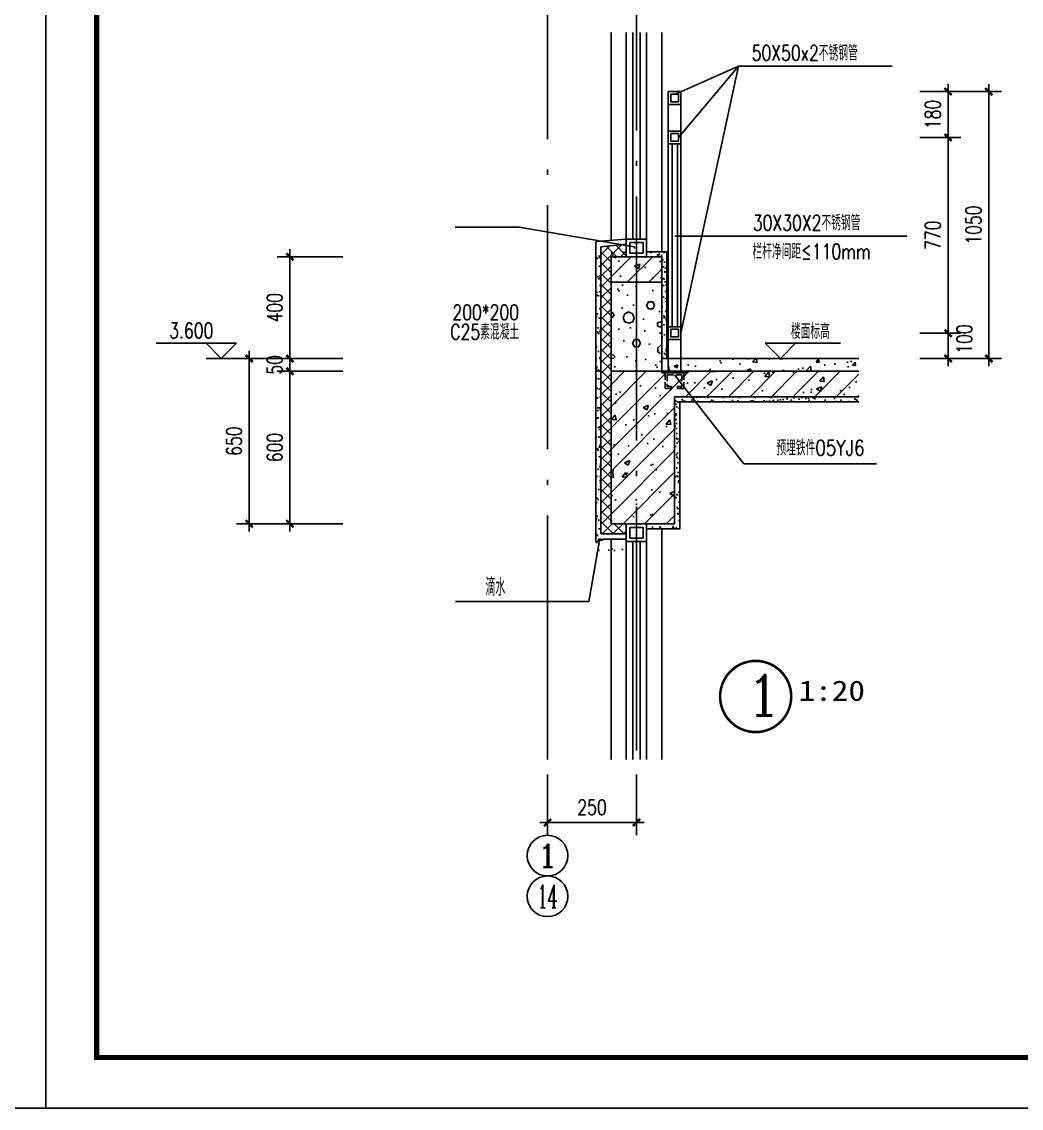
# Model space of a CAD drawing. Extents: x -105837 to 547563, y 466041 to 508041.
# Drawn here: x 428288 to 447958, y 466041 to 487411 of the extents above; entities that cross this region are included whole.
import ezdxf
from ezdxf.enums import TextEntityAlignment as Align

# ---------------------------------------------------------------- set-up
doc = ezdxf.new("R2010")
doc.units = 0
doc.header["$LTSCALE"] = 1000
doc.header["$MEASUREMENT"] = 0
for name, pattern in [('ACAD_ISO04W100', [30.5, 24, -3, 0.5, -3]), ('DASH', [0.35, 0.25, -0.1]), ('DOTE', [2.42, 2, -0.2, 0.02, -0.2])]:
    doc.linetypes.add(name, pattern=pattern)
doc.layers.get('0').update_dxf_attribs({"linetype": 'CONTINUOUS'})
doc.layers.get('DEFPOINTS').update_dxf_attribs({"linetype": 'CONTINUOUS'})
for name, color, linetype in [('AXIS', 3, 'CONTINUOUS'), ('AXIS_TEXT', 7, 'CONTINUOUS'), ('COLUMN', 4, 'CONTINUOUS'), ('DIM1', 3, 'CONTINUOUS'), ('DOTE', 1, 'DOTE'), ('JZSM', 3, 'CONTINUOUS'), ('MC', 151, 'CONTINUOUS'), ('PUB_DIM', 3, 'CONTINUOUS'), ('PUB_TEXT', 7, 'CONTINUOUS'), ('PUB_TITLE', 4, 'CONTINUOUS'), ('S详图索引', 7, 'CONTINUOUS'), ('t-填充', 8, 'CONTINUOUS'), ('WALL', 255, 'CONTINUOUS')]:
    doc.layers.add(name, color=color, linetype=linetype)
doc.styles.add('-黑体', font='simhei.ttf')
doc.styles.add('COMPLEX', font='COMPLEX.shx')
doc.styles.add('DIM_FONT', font='SIMPLEX.shx', dxfattribs={"width": 0.75})
doc.styles.add('STK', font='COMPLEX.SHX', dxfattribs={"bigfont": 'STK.SHX'})
doc.styles.add('国标仿宋', font='SIMPLEX.shx', dxfattribs={"width": 0.75, "bigfont": 'gbhzfs.shx'})
doc.dimstyles.new('DIMN', dxfattribs={"dimtxt": 300, "dimasz": 1, "dimexe": 250, "dimexo": 300, "dimgap": 150, "dimtad": 1, "dimdec": 0, "dimzin": 0, "dimdsep": 46, "dimtxsty": 'DIM_FONT', "dimblk": '_DIMX', "dimcen": 0.09, "dimclrt": 7, "dimadec": 0, "dimazin": 0, "dimtfac": 1, "dimtdec": 0, "dimtix": 1, "dimtmove": 2, "dimatfit": 3, "dimldrblk": '_DIMX', "dimfxl": 1, "dimtolj": 1, "dimtzin": 0, "dimarcsym": 0})
pattern_1 = [(37.5, (-19600.98, 811042.28), (-6.299336, 192.682377), [0, -152, 0, -170, 0, -162.5]), (7.5, (-19600.98, 811042.28), (176.97767, 282.21461), [0, -82, 0, -137, 0, -52.5]), (327.5, (-19723.98, 811042.28), (311.414186, 0.565905), [0, -50, 0, -180, 0, -235]), (317.5, (-19723.98, 811042.28), (300.61266, 87.76756), [0, -25, 0, -118, 0, -135])]
pattern_2 = [(45, (-648947.07, 161901), (-212.132034, 212.132034), []), (50, (-648947.1, 161901), (1075.8903, -94.1282), [112.5, -1237.5]), (355, (-648947.1, 161901), (-208.127, 1128.2882), [90, -990]), (100.4514, (-648857.4, 161893.2), (867.7641, 1034.1593), [95.6103, -1051.7132]), (46.1842, (-648947.1, 162201), (1600.8616, -248.2785), [168.75, -1856.25]), (96.6356, (-648813.7, 162180.3), (1401.994, 1461.1768), [143.4154, -1577.5695]), (351.1842, (-648947, 162201), (1401.993, 1461.178), [135, -1485]), (21, (-648797.1, 162126), (895.3606, -603.92834), [112.5, -1237.5]), (326, (-648797.1, 162126), (364.973, 1087.7251), [90, -990]), (71.4514, (-648722.5, 162075.7), (1260.3339, 483.7957), [95.6103, -1051.7132]), (37.5, (-648947.07, 161901), (18.23978, 499.34078), [0, -978, 0, -1005, 0, -993.75]), (7.5, (-648947.07, 161901), (394.6043, 591.61757), [0, -573, 0, -955.5, 0, -378.75]), (327.5, (-649281.57, 161901), (800.73365, -33.83231), [0, -375, 0, -1170, 0, -1552.5]), (317.5, (-649431.6, 161901), (874.77925, 150.15747), [0, -487.5, 0, -777, 0, -1102.5])]
pattern_3 = [(50, (-648947.1, 161901), (717.26018, -62.75213), [75, -825]), (355, (-648947.1, 161901), (-138.75133, 752.19213), [60, -660]), (100.4514, (-648887.3, 161895.8), (578.5094, 689.43954), [63.7402, -701.1421]), (46.1842, (-648947.1, 162101), (1067.24105, -165.519), [112.5, -1237.5]), (96.6356, (-648858.1, 162087.2), (934.6627, 974.1179), [95.6103, -1051.713]), (351.1842, (-648947.1, 162101), (934.6619, 974.1186), [90, -990]), (21, (-648847.1, 162051), (596.90705, -402.6189), [75, -825]), (326, (-648847.1, 162051), (243.31533, 725.15005), [60, -660]), (71.4514, (-648797.3, 162017.45), (840.22263, 322.5305), [63.7402, -701.1421]), (37.5, (-648947.07, 161901), (12.159855, 332.893854), [0, -652, 0, -670, 0, -662.5]), (7.5, (-648947.07, 161901), (263.06954, 394.41171), [0, -382, 0, -637, 0, -252.5]), (327.5, (-649170.07, 161901), (533.822436, -22.55487), [0, -250, 0, -780, 0, -1035]), (317.5, (-649270.07, 161901), (583.18617, 100.10498), [0, -325, 0, -518, 0, -735])]
pattern_4 = [(37.5, (-648947.07, 161901), (-6.299336, 192.682377), [0, -152, 0, -170, 0, -162.5]), (7.5, (-648947.07, 161901), (176.97767, 282.214607), [0, -82, 0, -137, 0, -52.5]), (327.5, (-649070.07, 161901), (311.414186, 0.565905), [0, -50, 0, -180, 0, -235]), (317.5, (-649070.07, 161901), (300.61266, 87.767556), [0, -25, 0, -118, 0, -135])]

# ---------------------------------------------------------------- blocks, each defined once
blk = doc.blocks.new('_DIMX')
blk.add_line((-150, 0), (150, 0))
at = {"const_width": 50}
blk.add_lwpolyline([(-70, -70), (70, 70)], dxfattribs=at)
blk = doc.blocks.new('_axiso')
blk.add_circle((0, 0), 0.5)
at = {"layer": 'AXIS_TEXT', "style": 'COMPLEX', "width": 1.041667}
blk.add_attdef('A', text='', height=0.56, dxfattribs=at).set_placement((-0.25, -0.28), (0.25, -0.28), align=Align.FIT)
blk = doc.blocks.new('*D183')
at = {"layer": 'DEFPOINTS', "color": 0, "transparency": 16777216}
for p in [(434905, 482786), (433566, 480786), (434905, 480786)]:
    blk.add_point(p, dxfattribs=at)
at = {"layer": 'PUB_DIM', "color": 0, "lineweight": -2, "transparency": 16777216}
for p, q in [((434605, 482786), (433316, 482786)), ((433566, 482785), (433566, 480787)), ((434605, 480786), (433316, 480786))]:
    blk.add_line(p, q, dxfattribs=at)
for p, rotation in [((433566, 482786), 90), ((433566, 480786), 270)]:
    blk.add_blockref('_DIMX', p, dxfattribs=dict(at, rotation=rotation))
at = {"layer": 'PUB_DIM', "color": 7, "transparency": 16777216, "insert": (433266, 481786), "char_height": 300, "attachment_point": 5, "rotation": 90, "style": 'DIM_FONT'}
blk.add_mtext('\\A1;400', dxfattribs=at)
blk = doc.blocks.new('*D184')
at = {"layer": 'DEFPOINTS', "color": 0, "transparency": 16777216}
for p in [(434905, 480536), (433566, 477537), (434905, 477537)]:
    blk.add_point(p, dxfattribs=at)
at = {"layer": 'PUB_DIM', "color": 0, "lineweight": -2, "transparency": 16777216}
for p, q in [((434605, 480536), (433316, 480536)), ((433566, 480535), (433566, 477538)), ((434605, 477537), (433316, 477537))]:
    blk.add_line(p, q, dxfattribs=at)
for p, rotation in [((433566, 480536), 90), ((433566, 477537), 270)]:
    blk.add_blockref('_DIMX', p, dxfattribs=dict(at, rotation=rotation))
at = {"layer": 'PUB_DIM', "color": 7, "transparency": 16777216, "insert": (433266, 479036), "char_height": 300, "attachment_point": 5, "rotation": 90, "style": 'DIM_FONT'}
blk.add_mtext('\\A1;600', dxfattribs=at)
blk = doc.blocks.new('*D185')
at = {"layer": 'DEFPOINTS', "color": 0, "transparency": 16777216}
for p in [(434905, 480786), (433566, 480536), (434905, 480536)]:
    blk.add_point(p, dxfattribs=at)
at = {"layer": 'PUB_DIM', "color": 0, "lineweight": -2, "transparency": 16777216}
for p, q in [((434605, 480786), (433316, 480786)), ((433566, 480787), (433566, 480788)), ((433566, 480786), (433566, 480536)), ((434605, 480536), (433316, 480536)), ((433566, 480535), (433566, 480534))]:
    blk.add_line(p, q, dxfattribs=at)
for p, rotation in [((433566, 480786), 270), ((433566, 480536), 90)]:
    blk.add_blockref('_DIMX', p, dxfattribs=dict(at, rotation=rotation))
at = {"layer": 'PUB_DIM', "color": 7, "transparency": 16777216, "insert": (433266, 480661), "char_height": 300, "attachment_point": 5, "rotation": 90, "style": 'DIM_FONT'}
blk.add_mtext('\\A1;50', dxfattribs=at)
blk = doc.blocks.new('*D186')
at = {"layer": 'DEFPOINTS', "color": 0, "transparency": 16777216}
for p in [(434905, 480786), (432766, 477537), (434905, 477537)]:
    blk.add_point(p, dxfattribs=at)
at = {"layer": 'PUB_DIM', "color": 0, "lineweight": -2, "transparency": 16777216}
for p, q in [((434605, 480786), (432516, 480786)), ((432766, 480785), (432766, 477538)), ((434605, 477537), (432516, 477537))]:
    blk.add_line(p, q, dxfattribs=at)
for p, rotation in [((432766, 480786), 90), ((432766, 477537), 270)]:
    blk.add_blockref('_DIMX', p, dxfattribs=dict(at, rotation=rotation))
at = {"layer": 'PUB_DIM', "color": 7, "transparency": 16777216, "insert": (432466, 479161), "char_height": 300, "attachment_point": 5, "rotation": 90, "style": 'DIM_FONT'}
blk.add_mtext('\\A1;650', dxfattribs=at)
blk = doc.blocks.new('*D207')
at = {"layer": 'DEFPOINTS', "color": 0, "transparency": 16777216}
for p in [(445661, 485136, 0), (445661, 481286, 0), (446519, 481286)]:
    blk.add_point(p, dxfattribs=at)
at = {"layer": 'PUB_DIM', "color": 0, "lineweight": -2, "transparency": 16777216}
for p, q in [((445961, 485136), (446769, 485136)), ((446519, 485135), (446519, 481287)), ((445961, 481286), (446769, 481286))]:
    blk.add_line(p, q, dxfattribs=at)
for p, rotation in [((446519, 485136), 90), ((446519, 481286), 270)]:
    blk.add_blockref('_DIMX', p, dxfattribs=dict(at, rotation=rotation))
at = {"layer": 'PUB_DIM', "color": 7, "transparency": 16777216, "insert": (446219, 483211), "char_height": 300, "attachment_point": 5, "rotation": 90, "style": 'DIM_FONT'}
blk.add_mtext('\\A1;770', dxfattribs=at)
blk = doc.blocks.new('*D208')
at = {"layer": 'DEFPOINTS', "color": 0, "transparency": 16777216}
for p in [(445661, 481286, 0), (445661, 480786, 0), (446519, 480786)]:
    blk.add_point(p, dxfattribs=at)
at = {"layer": 'PUB_DIM', "color": 0, "lineweight": -2, "transparency": 16777216}
for p, q in [((445961, 481286), (446769, 481286)), ((446519, 481285), (446519, 480787)), ((445961, 480786), (446769, 480786))]:
    blk.add_line(p, q, dxfattribs=at)
for p, rotation in [((446519, 481286), 90), ((446519, 480786), 270)]:
    blk.add_blockref('_DIMX', p, dxfattribs=dict(at, rotation=rotation))
at = {"layer": 'PUB_DIM', "color": 7, "transparency": 16777216, "insert": (446837, 481170), "char_height": 300, "attachment_point": 5, "rotation": 90, "style": 'DIM_FONT'}
blk.add_mtext('\\A1;100', dxfattribs=at)
blk = doc.blocks.new('*D209')
at = {"layer": 'DEFPOINTS', "color": 0, "transparency": 16777216}
for p in [(445661, 486036, 0), (445661, 485136, 0), (446519, 485136)]:
    blk.add_point(p, dxfattribs=at)
at = {"layer": 'PUB_DIM', "color": 0, "lineweight": -2, "transparency": 16777216}
for p, q in [((445961, 486036), (446769, 486036)), ((446519, 486035), (446519, 485137)), ((445961, 485136), (446769, 485136))]:
    blk.add_line(p, q, dxfattribs=at)
for p, rotation in [((446519, 486036), 90), ((446519, 485136), 270)]:
    blk.add_blockref('_DIMX', p, dxfattribs=dict(at, rotation=rotation))
at = {"layer": 'PUB_DIM', "color": 7, "transparency": 16777216, "insert": (446219, 485586), "char_height": 300, "attachment_point": 5, "rotation": 90, "style": 'DIM_FONT'}
blk.add_mtext('\\A1;180', dxfattribs=at)
blk = doc.blocks.new('A$C686C6998')
at = {"linetype": 'DASH', "ltscale": 0.1}
for points in [[(21.2, 72), (21.2, 26), (38.2, 26), (38.2, 18), (13.2, 18), (13.2, 80)], [(21.2, 72), (78.8, 72), (78.8, 26), (61.8, 26), (61.8, 18), (86.8, 18), (86.8, 80)]]:
    blk.add_lwpolyline(points, dxfattribs=at)
at = {"layer": 'WALL'}
for p, q in [((0, 86.5), (0, 80)), ((100, 86.5), (0, 86.5)), ((100, 80), (100, 86.5)), ((0, 80), (100, 80))]:
    blk.add_line(p, q, dxfattribs=at)
blk = doc.blocks.new('A$C461A429A')
at = {"layer": 'AXIS', "xscale": -1}
blk.add_blockref('A$C686C6998', (100, 0, 0), dxfattribs=at)
blk = doc.blocks.new('*D210')
at = {"layer": 'DEFPOINTS', "color": 0, "transparency": 16777216}
for p in [(446461, 486036, 0), (446461, 480786, 0), (447319, 480786)]:
    blk.add_point(p, dxfattribs=at)
at = {"layer": 'PUB_DIM', "color": 0, "lineweight": -2, "transparency": 16777216}
for p, q in [((446761, 486036), (447569, 486036)), ((447319, 486035), (447319, 480787)), ((446761, 480786), (447569, 480786))]:
    blk.add_line(p, q, dxfattribs=at)
for p, rotation in [((447319, 486036), 90), ((447319, 480786), 270)]:
    blk.add_blockref('_DIMX', p, dxfattribs=dict(at, rotation=rotation))
at = {"layer": 'PUB_DIM', "color": 7, "transparency": 16777216, "insert": (447019, 483411), "char_height": 300, "attachment_point": 5, "rotation": 90, "style": 'DIM_FONT'}
blk.add_mtext('\\A1;1050', dxfattribs=at)

msp = doc.modelspace()

# ---------------------------------------------------------------- hatches: boundary and pattern name
at = {"layer": 't-填充'}
h = msp.add_hatch(dxfattribs=at)
h.set_pattern_fill('ANSI37', color=256, scale=1200, style=0)
h.set_pattern_definition([(45, (-648947.07, 161901), (-106.066017, 106.066017), []), (135, (-648947.07, 161901), (-106.066017, -106.066017), [])])
h.paths.add_polyline_path([(439686.22069, 477336.23584), (440186.22069, 477336.14893), (440186.22069, 477536.59435), (439886.22069, 477536.59435), (439886.22069, 480536.3637), (439886.22069, 482786.3637), (440186.22069, 482786.3637), (440186.22069, 483036.3637), (439686.22069, 482986.3637)])
h = msp.add_hatch(dxfattribs=at)
h.set_pattern_fill('砂灰土', color=256, scale=1000, style=0)
h.set_pattern_definition(pattern_1)
h.paths.add_polyline_path([(439686.22069, 482736.3637), (440186.22069, 482786.3637), (440186.22069, 482886.3637), (439586.22069, 482836.3637), (439586.22069, 476986.23584), (439586.22069, 476931.75727), (439638.93429, 476945.93509), (439638.93429, 476986.23584), (439684.10907, 476986.23584), (439684.10907, 476964.46537), (439717.2589, 476964.46537), (439717.2589, 476986.21686), (440186.22069, 476986.14893), (440186.22069, 477086.14893), (439686.22069, 477086.23584)])
h = msp.add_hatch(dxfattribs=at)
h.set_pattern_fill('AN31C', color=256, scale=1500, style=0)
h.set_pattern_definition(pattern_2)
h.paths.add_polyline_path([(439886.22069, 482786.3637), (439886.22069, 482286.3637), (440886.22069, 482286.3637), (440886.22069, 482786.3637)])
h = msp.add_hatch(dxfattribs=at)
h.set_pattern_fill('砂灰土', color=256, scale=1000, style=0)
h.set_pattern_definition(pattern_4)
h.paths.add_polyline_path([(440886.22069, 480786.3637), (440986.22069, 480786.3637), (440986.22069, 482886.3637), (440586.22069, 482886.3637), (440586.22069, 482786.3637), (440886.22069, 482786.3637)])
h = msp.add_hatch(dxfattribs=at)
h.set_pattern_fill('AN32C', color=256, scale=1500, style=0)
h.set_pattern_definition([(0, (-648504.6, 161443.5), (750, 1500), [0, -1500]), (0, (-649382, 161241), (750, 1500), [0, -1500]), (0, (-648894.6, 161226), (750, 1500), [0, -1500]), (0, (-648362, 161668.5), (750, 1500), [0, -1500]), (0, (-648984.6, 161151), (750, 1500), [0, -1500]), (0, (-648212, 162613.5), (750, 1500), [0, -1500]), (0, (-648669.6, 162493.5), (750, 1500), [0, -1500]), (0, (-648429.6, 162306), (750, 1500), [0, -1500]), (0, (-649652, 162276), (750, 1500), [0, -1500]), (0, (-648917, 162208.5), (750, 1500), [0, -1500]), (0, (-649202, 161826), (750, 1500), [0, -1500]), (0, (-649187, 161263.5), (750, 1500), [0, -1500]), (0, (-648624.6, 161203.5), (750, 1500), [0, -1500]), (0, (-648212, 161863.5), (750, 1500), [0, -1500]), (0, (-649614.6, 161631), (750, 1500), [0, -1500]), (0, (-649487, 161886), (750, 1500), [0, -1500]), (0, (-648902, 161781), (750, 1500), [0, -1500]), (0, (-649112, 161563.5), (750, 1500), [0, -1500]), (0, (-649232, 162058.5), (750, 1500), [0, -1500]), (0, (-649044.6, 162621), (750, 1500), [0, -1500]), (0, (-649554.6, 161316), (750, 1500), [0, -1500]), (0, (-648729.6, 162313.5), (750, 1500), [0, -1500]), (0, (-649427, 162336), (750, 1500), [0, -1500]), (0, (-649547, 162531), (750, 1500), [0, -1500]), (130.601294, (-648304.21, 162143.86), (-3749.999965, 4500.000027), [65.8539, -27592.779]), (18.434949, (-648411.36, 162172.43), (3750, 1499.999994), [67.7631, -9419.0698]), (90, (-648411.36, 162108.15), (750, 1500), [64.2857, -2935.7142]), (161.56505, (-648347.07, 162086.72), (-3750.000033, 1499.999893), [67.7631, -9419.0698]), (53.130102, (-648347.07, 162086.72), (750, 1500), [71.4286, -7428.5714]), (135, (-648289.93, 161322.43), (-750.0001, 1499.9999), [60.6091, -4182.0315]), (45, (-648375.64, 161322.43), (750, 1500), [60.6091, -4182.0315]), (135, (-648332.8, 161279.6), (-750.0001, 1499.9999), [60.6091, -4182.0315]), (45, (-648332.8, 161279.6), (750, 1500), [60.6091, -4182.0315]), (116.56505, (-649011.4, 162329.6), (-0.0001, 3000), [79.8596, -1597.1913]), (180, (-649047, 162401), (-750, 1500), [85.7143, -1414.2857]), (63.43495, (-649168.5, 162329.6), (1e-06, 3000), [79.8596, -1597.1913]), (116.56505, (-649132.8, 162258.1), (-0.0001, 3000), [79.8596, -1597.1913]), (0, (-649132.8, 162258.1), (750, 1500), [85.7143, -1414.2857]), (63.43495, (-649047.1, 162258.1), (1e-06, 3000), [79.8596, -1597.1913]), (107.102728, (-648447.07, 161822.433), (-2249.999919, 7500.0000288), [97.1534, -40707.258]), (143.972626, (-648475.64, 161915.29), (-14249.99984, 10500.000003), [97.1534, -20305.0515]), (180, (-648554.2, 161972.4), (-750, 1500), [92.8571, -1407.1428]), (36.027373, (-648725.64, 161915.29), (14249.999915, 10499.999902), [97.1534, -20305.0515]), (71.56505, (-648754.21, 161829.58), (2250.000015, 7499.999997), [90.3508, -9396.4821]), (107.102728, (-648725.64, 161736.72), (-2249.999919, 7500.0000288), [97.1534, -40707.258]), (143.972626, (-648647.07, 161679.58), (-14249.99984, 10500.000003), [97.1534, -20305.0515]), (0, (-648647, 161679.6), (750, 1500), [92.8571, -1407.1428]), (36.027373, (-648554.21, 161679.58), (14249.999915, 10499.999902), [97.1534, -20305.0515]), (71.56505, (-648475.64, 161736.72), (2250.000015, 7499.999997), [90.3508, -9396.4821]), (150.255118, (-648432.79, 162522.43), (-2250.000005, 1499.99998), [57.5875, -12035.799]), (90, (-648482.8, 162493.86), (750, 1500), [57.1429, -2942.857]), (29.744881, (-648482.79, 162493.86), (2250, 1499.999993), [57.5875, -12035.799]), (116.56505, (-648782.8, 161458.1), (-0.0001, 3000), [79.8596, -1597.1913]), (168.690067, (-648818.5, 161529.58), (-6750.000012, 1499.999964), [72.8431, -15224.214]), (41.185925, (-648947.07, 161493.86), (18749.999943, 16499.999905), [75.9296, -31814.5065]), (90, (-648947.1, 161422.4), (750, 1500), [71.4286, -2928.5713]), (138.814074, (-648889.93, 161372.43), (-18749.999723, 16500.0001545), [75.9296, -31814.5065]), (16.699244, (-648889.93, 161372.43), (24749.9999575, 7499.9999645), [74.5736, -31246.3455]), (60.945396, (-648818.5, 161393.86), (750.000003, 1499.9999955), [73.5402, -30813.3495]), (109.983106, (-649411.357, 162086.72), (-3750.00002, 10499.9999887), [83.605, -35030.4945]), (155.556045, (-649439.93, 162165.29), (-9750.0000463, 4499.9999106), [86.3075, -36162.8295]), (24.443955, (-649597.07, 162165.29), (9750.000014, 4499.9999825), [86.3075, -36162.8295]), (70.0168934, (-649625.64, 162086.72), (3750.0000173, 10499.9999904), [83.605, -35030.4945]), (109.983106, (-649597.07, 162008.15), (-3750.00002, 10499.9999887), [83.605, -35030.4945]), (160.016893, (-649518.5, 161979.58), (-3750.000019, 1499.999938), [83.605, -17473.4445]), (19.983107, (-649518.5, 161979.58), (3749.999996, 1500.000004), [83.605, -17473.4445]), (70.0168934, (-649439.93, 162008.15), (3750.0000173, 10499.9999904), [83.605, -35030.4945]), (122.005383, (-648854.21, 161951), (-750.000103, 1499.999928), [67.3856, -14083.5861]), (18.434949, (-648954.21, 161986.72), (3750, 1499.999994), [67.7631, -9419.0698]), (90, (-648954.2, 161922.4), (750, 1500), [64.2857, -2935.7142]), (161.56505, (-648889.93, 161901), (-3750.000033, 1499.999893), [67.7631, -9419.0698]), (54.462322, (-648889.93, 161901), (5249.999997, 7499.999995), [61.4452, -25745.5305]), (116.56505, (-649289.9, 161586.7), (-0.0001, 3000), [79.8596, -1597.1913]), (180, (-649325.6, 161658.1), (-750, 1500), [78.5714, -1421.4285]), (59.036243, (-649447.07, 161586.72), (750.000002, 1499.999993), [83.2993, -17409.555]), (120.963756, (-649404.21, 161515.29), (-750.000102, 1499.999931), [83.2993, -17409.555]), (0, (-649404.2, 161515.3), (750, 1500), [78.5714, -1421.4285]), (63.43495, (-649325.6, 161515.3), (1e-06, 3000), [79.8596, -1597.1913])])
h.paths.add_polyline_path([(439886.22069, 480536.3637), (440886.22069, 480536.3637), (440886.22069, 482286.3637), (439886.22069, 482286.3637)])
h = msp.add_hatch(dxfattribs=at)
h.set_pattern_fill('AN33C', color=256, scale=1000, style=0)
h.set_pattern_definition(pattern_3)
h.paths.add_polyline_path([(440886.22069, 480786.3637), (443524.93341, 480786.3637), (443524.93341, 480536.3637), (440886.22069, 480536.3637)])
h = msp.add_hatch(dxfattribs=at)
h.set_pattern_fill('AN33C', color=256, scale=1000, style=0)
h.set_pattern_definition(pattern_3)
h.paths.add_polyline_path([(444764.44248, 480786.3637), (443524.93341, 480786.3637), (443524.93341, 480536.3637), (444764.44248, 480536.3637)])
h = msp.add_hatch(dxfattribs=at)
h.set_pattern_fill('AN31C', color=256, scale=1500, style=0)
h.set_pattern_definition(pattern_2)
h.paths.add_polyline_path([(443524.93341, 480536.3637), (443524.93341, 480036.3637), (441136.22069, 480036.3637), (441136.22069, 477536.59435), (439886.22069, 477536.59435), (439886.22069, 480536.3637)])
h = msp.add_hatch(dxfattribs=at)
h.set_pattern_fill('AN31C', color=256, scale=1500, style=0)
h.set_pattern_definition(pattern_2)
h.paths.add_polyline_path([(444764.44248, 480536.3637), (443524.93341, 480536.3637), (443524.93341, 480036.3637), (444764.44248, 480036.3637)])
h = msp.add_hatch(dxfattribs=at)
h.set_pattern_fill('砂灰土', color=256, scale=1000, style=0)
h.set_pattern_definition(pattern_4)
h.paths.add_polyline_path([(441136.22069, 477536.59435), (440586.22069, 477536.59435), (440586.22069, 477436.06202), (441236.22069, 477435.92079), (441236.22069, 479936.3637), (441547.85308, 479936.3637), (441469.84742, 480036.3637), (441136.22069, 480036.3637)])
h = msp.add_hatch(dxfattribs=at)
h.set_pattern_fill('砂灰土', color=256, scale=1000, style=0)
h.set_pattern_definition(pattern_1)
h.paths.add_polyline_path([(443524.93341, 480036.3637), (443524.93341, 479936.3637), (441496.40571, 479936.3637), (441428.14949, 480036.3637)])
h = msp.add_hatch(dxfattribs=at)
h.set_pattern_fill('砂灰土', color=256, scale=1000, style=0)
h.set_pattern_definition(pattern_4)
h.paths.add_polyline_path([(444764.44248, 479936.3637), (444764.44248, 480036.3637), (443524.93341, 480036.3637), (443524.93341, 479936.3637)])

# ---------------------------------------------------------------- linework, layer by layer
for p, q in [((441011.44273, 486036.3637, 83990.40345), (441260.99865, 486036.3637, 83990.40345)), ((441011.44273, 485786.20033, 83990.40345), (441260.99865, 485786.20033, 83990.40345)), ((441011.44273, 485786.20033, 83990.40345), (441011.44273, 485261.3637, 83990.40345)), ((441260.99865, 485786.20033, 83990.40345), (441260.99865, 485261.3637, 83990.40345)), ((441011.44273, 485261.3637, 83990.40345), (441260.99865, 485261.3637, 83990.40345)), ((441011.44273, 480536.3637, 83832.99783), (441011.44273, 485011.20033, 83990.40345)), ((441011.44273, 485011.20033, 83990.40345), (441260.99865, 485011.20033, 83990.40345)), ((441091.44273, 481411.44538, 83832.99783), (441091.44273, 485011.20033, 83990.40345)), ((441190.99865, 485011.20033, 83990.40345), (441190.99865, 481411.44538, 83832.99783)), ((441260.99865, 485011.20033, 83990.40345), (441260.99865, 480536.3637, 83832.99783)), ((441011.44273, 481411.44538, 286932.8243), (441260.99865, 481411.44538, 286932.8243)), ((441011.44273, 481161.28201, 286932.8243), (441260.99865, 481161.28201, 286932.8243))]:
    msp.add_line(p, q)
for points, elevation in [([(441011.44273, 486036.3637), (441260.99865, 486036.3637), (441260.99865, 485786.20033), (441011.44273, 485786.20033)], 83990.40345), ([(441061.44273, 485986.3637), (441210.99865, 485986.3637), (441210.99865, 485836.20033), (441061.44273, 485836.20033)], 83990.40345), ([(441011.44273, 485261.3637), (441260.99865, 485261.3637), (441260.99865, 485011.20033), (441011.44273, 485011.20033)], 83990.40345), ([(441061.44273, 485211.3637), (441210.99865, 485211.3637), (441210.99865, 485061.20033), (441061.44273, 485061.20033)], 83990.40345), ([(441011.44273, 481411.44538), (441260.99865, 481411.44538), (441260.99865, 481161.28201), (441011.44273, 481161.28201)], 286932.8243), ([(441061.44273, 481361.44538), (441210.99865, 481361.44538), (441210.99865, 481211.28201), (441061.44273, 481211.28201)], 286932.8243)]:
    msp.add_lwpolyline(points, close=True, dxfattribs=dict(elevation=elevation))
at = {"elevation": 94734.52007}
msp.add_lwpolyline([(441136.22069, 480464.05923), (442501.5223, 478713.7996), (445110.92838, 478713.7996)], dxfattribs=at)
at = {"layer": 'COLUMN'}
for p, q in [((436818.81585, 483370.58316), (438076.63626, 483370.58316)), ((438076.63626, 483370.58316), (440348.4218, 482981.93353)), ((440348.4218, 482981.93353), (440348.4218, 482949.42145))]:
    msp.add_line(p, q, dxfattribs=at)
at = {"layer": 'DIM1', "color": 7, "linetype": 'Continuous', "const_width": 50}
msp.add_lwpolyline([(443431.30147, 474139.3855, -1), (442031.30147, 474139.3855, -1)], format="xyb", close=True, dxfattribs=at)
at = {"layer": 'DOTE', "linetype": 'ACAD_ISO04W100', "ltscale": 0.2}
for p, q in [((438636.22069, 472902.53845, -12730.2823), (438636.22069, 496074.78426, 94143.55903)), ((440386.22069, 496174.78426, 94143.55903), (440386.22069, 472902.53845, -12730.2823))]:
    msp.add_line(p, q, dxfattribs=at)
at = {"layer": 'JZSM'}
for p, q in [((439449.87844, 476004.81088, 94329.31959), (439663.31481, 477246.66901, 94837.60496)), ((436826.7463, 476004.81088, 94329.31959), (439449.87844, 476004.81088, 94329.31959))]:
    msp.add_line(p, q, dxfattribs=at)
at = {"layer": 'MC'}
for p, q in [((439886.22069, 483111.3637, 94835.4455), (439886.22069, 487200.16291, 94845.95963)), ((440186.22069, 483136.3637, 39831.65023), (440186.22069, 487200.16291, 39831.65023)), ((440311.22069, 483136.3637, 39831.65023), (440311.22069, 487200.16291, 39831.65023)), ((440461.22069, 483136.3637, 39831.65023), (440461.22069, 487200.16291, 39831.65023)), ((440586.22069, 482886.3637, 45011.37563), (440586.22069, 487200.16291, 45023.34086)), ((440586.22069, 483136.3637, 39831.65023), (440586.22069, 487200.16291, 39831.65023)), ((440886.22069, 482886.3637, 94834.98062), (440886.22069, 487200.16291, 94845.95963)), ((439586.22069, 483086.3637, 94833.33472), (440186.22069, 483136.3637, 94833.33472)), ((439586.22069, 483086.3637, 94833.33472), (439586.22069, 477236.23584, 94833.33472)), ((439686.22069, 482986.3637, 94833.33472), (440186.22069, 483036.3637, 94833.33472)), ((439686.22069, 482986.3637, 94833.33472), (439686.22069, 477336.23584, 94833.33472)), ((440186.22069, 482786.3637, 39831.65023), (440586.22069, 482786.3637, 39831.65023)), ((440256.22069, 482856.3637, 39831.65023), (440516.22069, 482856.3637, 39831.65023)), ((440886.22069, 480786.3637, 39831.65023), (444764.44248, 480786.3637, -15170.03426)), ((440186.22069, 477536.59435, 39831.65023), (440586.22069, 477536.59435, 39831.65023)), ((440256.22069, 477466.59435, 39831.65023), (440516.22069, 477466.59435, 39831.65023)), ((440886.22069, 472902.53845, 42358.57719), (440886.22069, 477435.94251, 94931.4854)), ((439886.22069, 472902.53845, 42358.57719), (439886.22069, 477236.19238, 94930.6351)), ((440186.22069, 477186.59435, 39831.65023), (440186.22069, 472902.53845, -12730.2823)), ((440311.22069, 477186.59435, 39831.65023), (440311.22069, 472902.53845, -12730.2823)), ((440461.22069, 477186.59435, 39831.65023), (440461.22069, 472902.53845, -12730.2823)), ((440586.22069, 477186.59435, 39831.65023), (440586.22069, 472902.53845, -12730.2823))]:
    msp.add_line(p, q, dxfattribs=at)
for points, elevation in [([(440586.22069, 482786.3637), (440586.22069, 483136.3637), (440186.22069, 483136.3637), (440186.22069, 482786.3637)], 39831.65023), ([(440516.22069, 482856.3637), (440516.22069, 483066.3637), (440256.22069, 483066.3637), (440256.22069, 482856.3637)], 39831.65023), ([(440986.22069, 480786.3637), (440986.22069, 482886.3637), (440586.22069, 482886.3637)], 83832.99783), ([(440586.22069, 477436.06202), (441236.22069, 477435.92079), (441236.22069, 479936.3637), (444764.44248, 479936.3637)], 94833.33472), ([(440586.22069, 477536.59435), (440586.22069, 477186.59435), (440186.22069, 477186.59435), (440186.22069, 477536.59435)], 39831.65023), ([(440516.22069, 477466.59435), (440516.22069, 477256.59435), (440256.22069, 477256.59435), (440256.22069, 477466.59435)], 39831.65023), ([(439586.17724, 477236.23584), (439586.22069, 477236.23584)], 83832.99783), ([(439586.22069, 477236.23584), (439586.22069, 477181.75727), (439638.93429, 477195.93509), (439638.93429, 477236.23584), (439684.10907, 477236.23584), (439684.10907, 477214.46537), (439717.2589, 477214.46537), (439717.2589, 477236.23584)], 94833.33472), ([(439638.93429, 477236.23584), (439684.10907, 477236.23584)], 94833.33472), ([(439638.93429, 477236.2282), (439684.10907, 477236.22166)], 83832.99783), ([(439638.93429, 477236.22438), (439684.10907, 477236.21457)], 94833.33472), ([(439686.19896, 477336.23584), (440186.19896, 477336.14893)], 83832.99783), ([(439717.2589, 477236.21686), (440186.17724, 477236.14893)], 83832.99783)]:
    msp.add_lwpolyline(points, dxfattribs=dict(at, elevation=elevation))
at = {"layer": 'PUB_DIM'}
for p, q in [((432215.53376, 481086.3637, 39831.65023), (430935.53376, 481086.3637, 39831.65023)), ((431915.53376, 481086.3637, 39831.65023), (432515.53376, 481086.3637, 39831.65023)), ((432215.53376, 480786.3637, 39831.65023), (431915.53376, 481086.3637, 39831.65023)), ((432515.53376, 481086.3637, 39831.65023), (432215.53376, 480786.3637, 39831.65023)), ((443518.36907, 481086.3637, 351.96948), (442918.36907, 481086.3637, 351.96948)), ((442918.36907, 481086.3637, 351.96948), (443218.36907, 480786.3637, 351.96948)), ((443218.36907, 480786.3637, 351.96948), (443518.36907, 481086.3637, 351.96948)), ((443218.36907, 481086.3637, 351.96948), (444398.36907, 481086.3637, 351.96948)), ((431915.53376, 480786.3637, 39831.65023), (432515.53376, 480786.3637, 39831.65023))]:
    msp.add_line(p, q, dxfattribs=at)
at = {"layer": 'PUB_TITLE'}
for points in [[(369363.01576, 466040.74173), (428763.01576, 466040.74173), (428763.01576, 508040.74173), (369363.01576, 508040.74173)], [(428763.01576, 466040.74173), (488163.01576, 466040.74173), (488163.01576, 508040.74173), (428763.01576, 508040.74173)]]:
    msp.add_lwpolyline(points, close=True, dxfattribs=at)
at = {"layer": 'PUB_TITLE', "const_width": 100}
msp.add_lwpolyline([(429763.01576, 467040.74173), (487163.01576, 467040.74173), (487163.01576, 507040.74173), (429763.01576, 507040.74173)], close=True, dxfattribs=at)
at = {"layer": 'S详图索引'}
for p, q in [((441152.50079, 485986.3637, 83990.40345), (442396.38446, 486535.7039, 287090.22992)), ((442396.38446, 486535.7039, 287090.22992), (441210.99865, 485136.28201, 83990.40345)), ((442396.38446, 486535.7039, 287090.22992), (441260.99865, 481286.3637, 83832.99783)), ((442396.38446, 486535.7039, 287090.22992), (445415.8897, 486535.7039, 287090.22992)), ((441142.0392, 483195.12405, 83832.99783), (445709.16182, 483195.12405, 83832.99783))]:
    msp.add_line(p, q, dxfattribs=at)
at = {"layer": 'WALL'}
for p, q in [((439886.22069, 482786.3637, 94833.33472), (440886.22069, 482786.3637, 94833.33472)), ((439886.22069, 482786.3637, 94833.33472), (440886.22069, 482786.3637, 94833.33472)), ((439886.22069, 482786.3637, 94842.61064), (439886.22069, 480536.3637, 94833.33472)), ((440886.22069, 480536.3637, 89107.49821), (440886.22069, 482786.3637, 89654.26901)), ((440886.22069, 482286.3637, 89107.49821), (439886.22069, 482286.3637, 89107.49821)), ((444764.44248, 480536.3637, 39831.65023), (439886.22069, 480536.3637, 94833.33472)), ((439886.22069, 480536.3637, 94833.33472), (444764.44248, 480536.3637, 39831.65023)), ((439886.22069, 480536.3637, 94833.33472), (439886.22069, 477536.59435, 94833.33472)), ((441136.22069, 480036.3637, 94833.33472), (444764.44248, 480036.3637, 39831.65023)), ((441136.22069, 480036.3637, 94833.33472), (444764.44248, 480036.3637, 39831.65023)), ((441136.22069, 477536.59435, 94833.33472), (441136.22069, 480036.3637, 94833.33472)), ((439886.22069, 477536.59435, 94833.33472), (441136.22069, 477536.59435, 94833.33472))]:
    msp.add_line(p, q, dxfattribs=at)
for points, elevation in [([(440886.22069, 480536.3637), (440886.22069, 482786.3637), (439886.22069, 482786.3637), (439886.22069, 480536.3637)], 89107.49821), ([(444764.44248, 480536.3637), (439886.22069, 480536.3637)], 94833.33472), ([(444764.44248, 480536.3637), (439886.22069, 480536.3637)], 94833.33472)]:
    msp.add_lwpolyline(points, dxfattribs=dict(at, elevation=elevation))

# ---------------------------------------------------------------- block references
at = {"xscale": -5, "yscale": 5, "zscale": 5}
msp.add_blockref('A$C461A429A', (441386.22604, 480104.05947, 83832.99781), dxfattribs=at)
at = {"layer": 'AXIS'}
ref = msp.add_blockref('_axiso', (438636.22069, 471009.78836, -12730.2823), dxfattribs=dict(at, xscale=800, yscale=800, zscale=800))
ref.add_attrib('A', '1', dxfattribs={"layer": 'AXIS_TEXT', "height": 448, "style": 'COMPLEX', "width": 2.083333}).set_placement((438436.22069, 470785.78836, -12730.2823), (438836.22069, 470785.78836, -12730.2823), align=Align.FIT)
ref = msp.add_blockref('_axiso', (438636.22069, 470209.78836, -12730.2823), dxfattribs=dict(at, xscale=800, yscale=800, zscale=800))
ref.add_attrib('A', '14', dxfattribs={"layer": 'AXIS_TEXT', "height": 448, "style": 'COMPLEX', "width": 0.604839}).set_placement((438436.22069, 469985.78836, -12730.2823), (438836.22069, 469985.78836, -12730.2823), align=Align.FIT)

# ---------------------------------------------------------------- texts
at = {"layer": 'DIM1', "color": 7, "linetype": 'Continuous', "style": 'STK'}
msp.add_text('1', height=800, dxfattribs=at).set_placement((442542.71517, 473764.95099))
at = {"layer": 'PUB_DIM', "color": 7, "style": '国标仿宋', "width": 0.75}
for s, p in [('3.600', (431625.53376, 481338.0357, 39831.65023)), ('楼面标高', (443808.36907, 481338.0357, 351.96948))]:
    msp.add_text(s, height=300, dxfattribs=at).set_placement(p, align=Align.MIDDLE)
at = {"layer": 'PUB_TEXT', "style": '国标仿宋', "width": 0.8}
msp.add_text('预埋铁件05YJ6', height=300, dxfattribs=at).set_placement((444873.31953, 478789.99384, 94734.52007), align=Align.BOTTOM_RIGHT)
at = {"layer": 'PUB_TEXT'}
for s, height, style, width, p in [('滴水 ', 350, '国标仿宋', 0.7, (437413.89432, 476119.17013, 94329.31959)), ('1:20', 400, '-黑体', 1.2, (443576.74573, 474054.12682, 40323.92596))]:
    msp.add_text(s, height=height, dxfattribs=dict(at, style=style, width=width)).set_placement(p)
at = {"layer": 'S详图索引', "style": '国标仿宋', "width": 0.75}
for s, p in [('50X50x2不锈钢管', (442653.84229, 486647.4052, 233366996.7595)), ('30X30X2不锈钢管', (442676.38627, 483306.82535, 233163739.52741)), ('栏杆净间距≤110mm', (442669.45121, 482741.14567, 83832.99783))]:
    msp.add_text(s, height=300, dxfattribs=at).set_placement(p)
for s, p in [('200*200', (438075.30384, 481455.00369, 39141.87454)), ('C25素混凝土', (438075.30384, 481070.55772, 39141.87454))]:
    msp.add_text(s, height=300, dxfattribs=at).set_placement(p, align=Align.BOTTOM_RIGHT)

# ---------------------------------------------------------------- dimensions: what is measured, and where the dimension line sits
at = {"layer": 'PUB_DIM'}
for p1, p2, distance, picture, middle in [((445660.52345, 486036.3637, 39831.65023), (445660.52345, 485136.28201, 39831.65023), 858.87516, '*D209', (446219.39861, 485586.32285, 39831.65023)), ((446460.52345, 486036.3637, 39831.65023), (446460.52345, 480786.3637, 39831.65023), 858.87516, '*D210', (447019.39861, 483411.3637, 39831.65023)), ((445660.52345, 485136.28201, 39831.65023), (445660.52345, 481286.3637, 39831.65023), 858.87516, '*D207', (446219.39861, 483211.32285, 39831.65023)), ((434904.5022, 482786.3637, 39831.65023), (434904.5022, 480786.3637, 39831.65023), -1338.96844, '*D183', (433265.53376, 481786.3637, 39831.65023)), ((434904.5022, 480786.3637, 39831.65023), (434904.5022, 477536.59435, 39831.65023), -2138.96844, '*D186', (432465.53376, 479161.47902, 39831.65023)), ((434904.5022, 480786.3637, 39831.65023), (434904.5022, 480536.3637, 39831.65023), -1338.96844, '*D185', (433265.53376, 480661.3637, 39831.65023)), ((434904.5022, 480536.3637, 39831.65023), (434904.5022, 477536.59435, 39831.65023), -1338.96844, '*D184', (433265.53376, 479036.47902, 39831.65023))]:
    dim = msp.add_aligned_dim(p1=p1, p2=p2, distance=distance, dimstyle='DIMN', override={"dimlfac": 0.2}, dxfattribs=at)
    dim.commit()
    dim.dimension.update_dxf_attribs({"geometry": picture, "text_midpoint": middle})
dim = msp.add_linear_dim(base=(446519.39861, 480786.3637, 39831.65023), p1=(445660.52345, 481286.3637, 39831.65023), p2=(445660.52345, 480786.3637, 39831.65023), angle=270, dimstyle='DIMN', override={"dimlfac": 0.2}, dxfattribs=at)
dim.commit()
dim.dimension.update_dxf_attribs({"geometry": '*D208', "text_midpoint": (446837.01074, 481170.37524, 39831.65023), "dimtype": 129})
msp.add_aligned_dim(p1=(438636.22069, 472902.53845, -12730.2823), p2=(440386.22069, 472902.53845, -12730.2823), distance=-1242.75009, text='250', dimstyle='DIMN', override={"dimlfac": 0.2}, dxfattribs=at).render()

doc.saveas('drawing.dxf')
